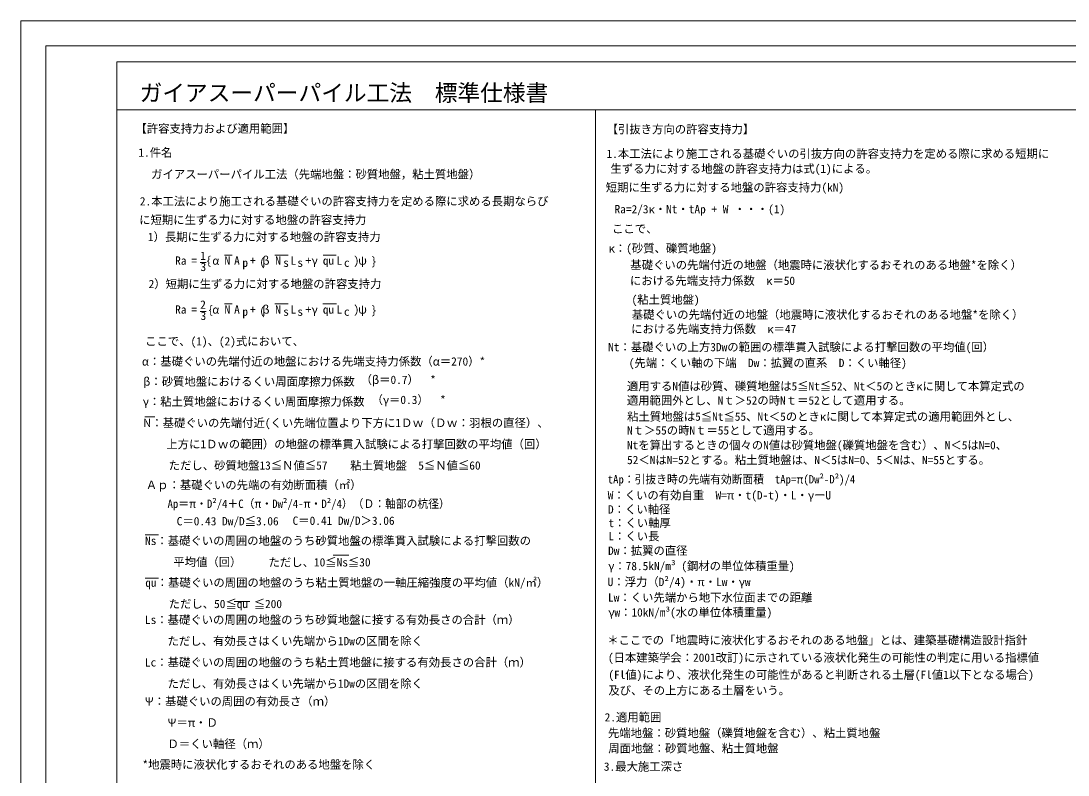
# Model space of a CAD drawing. Units: millimetres, scale not verified. Extents: x -5940 to 5926, y -4200 to 4200.
# Drawn here: x -5940 to -37, y -52 to 4200 of the extents above; entities that cross this region are included whole.
import ezdxf
from ezdxf.enums import TextEntityAlignment as Align

# ---------------------------------------------------------------- set-up
doc = ezdxf.new("R2010")
doc.units = ezdxf.units.MM
doc.header["$LTSCALE"] = 20
for name, color, linetype, lineweight in [('0-8_TEXT', 7, 'Continuous', 18), ('0-9_WAKU', 7, 'Continuous', 18), ('1-0', 7, 'Continuous', 18), ('F-0', 7, 'Continuous', 18), ('F-2', 7, 'Continuous', 18)]:
    doc.layers.add(name, color=color, linetype=linetype, lineweight=lineweight)
doc.styles.add('ＭＳ ゴシック', font='')
doc.styles.get('ＭＳ ゴシック').set_extended_font_data('MS Gothic')

msp = doc.modelspace()

# ---------------------------------------------------------------- linework, layer by layer
at = {"layer": '0-8_TEXT'}
for p, q in [((-4928.98, 2837.98), (-4894.86, 2837.98)), ((-4792.56, 2880.16), (-4749.43, 2880.16)), ((-4508.15, 2880.16), (-4433.83, 2880.16)), ((-4236.53, 2880.16), (-4162.22, 2880.16)), ((-4792.56, 2604.24), (-4749.43, 2604.24)), ((-4508.15, 2604.24), (-4432.86, 2604.24)), ((-4237.14, 2604.24), (-4161.86, 2604.24)), ((-4928.98, 2562.05), (-4894.86, 2562.05)), ((-5241.48, 1967.12), (-5185.23, 1967.12)), ((-5240.24, 1303.52), (-5165.21, 1303.52)), ((-4179.02, 1187.36), (-4091.83, 1187.36)), ((-5240.24, 1058.81), (-5165.21, 1058.81)), ((-4737.46, 926.1), (-4650.27, 926.1))]:
    msp.add_line(p, q, dxfattribs=at)
at = {"layer": '0-9_WAKU'}
for p, q in [((-5400, 3969.34), (-5400, -3800.66)), ((-2700, 3699.34), (-2700, -3800.66))]:
    msp.add_line(p, q, dxfattribs=at)
at = {"layer": '1-0'}
for p, q in [((5400, 3969.34), (-5400, 3969.34)), ((5400, 3699.34), (-5400, 3699.34))]:
    msp.add_line(p, q, dxfattribs=at)
at = {"layer": 'F-0'}
msp.add_line((-5800.01, 4060.01), (-5800.01, -4060.01), dxfattribs=at)
msp.add_lwpolyline([(-5940, -4200), (5925.88, -4200), (5925.88, 4200), (-5940, 4200)], close=True, dxfattribs=at)
at = {"layer": 'F-2'}
msp.add_lwpolyline([(-5800.01, -4060.01), (5785.85, -4060.01), (5785.85, 4060.01), (-5800.01, 4060.01)], dxfattribs=at)

# ---------------------------------------------------------------- texts
at = {"layer": '0-8_TEXT', "style": 'ＭＳ ゴシック'}
for s, height, p in [('ガイアスーパーパイル工法\u3000標準仕様書', 93.84, (-5271.21, 3719.55)), ('【許容支持力および適用範囲】', 46.92, (-5294.42, 3555.67)), ('【引抜き方向の許容支持力】', 46.92, (-2637.83, 3552.1)), ('1.件名', 46.92, (-5277.88, 3420.45)), ('1.本工法により施工される基礎ぐいの引抜方向の許容支持力を定める際に求める短期に', 46.92, (-2638.64, 3413.63)), ('\u3000ガイアスーパーパイル工法（先端地盤：砂質地盤，粘土質地盤）', 46.92, (-5270.21, 3297.67)), ('生ずる力に対する地盤の許容支持力は式(1)による。', 46.92, (-2616.94, 3328.99)), ('短期に生ずる力に対する地盤の許容支持力(kN)', 46.92, (-2642.92, 3223.84)), ('2.本工法により施工される基礎ぐいの許容支持力を定める際に求める長期ならび', 46.92, (-5269.72, 3145.79)), ('に短期に生ずる力に対する地盤の許容支持力', 46.92, (-5273.13, 3040.79)), ('1）長期に生ずる力に対する地盤の許容支持力', 46.92, (-5224.2, 2944.62)), ('1', 46.92, (-4929.06, 2838.21)), ('κ：(砂質、礫質地盤)', 46.92, (-2627.18, 2880.37)), ('Ra', 46.92, (-5070.7, 2811.44)), ('=', 46.92, (-4979.6, 2811.44)), ('3', 46.92, (-4927.36, 2775.75)), ('{', 46.92, (-4896.84, 2811.64)), ('α', 46.92, (-4861.22, 2811.44)), ('N', 46.92, (-4792.06, 2811.44)), ('A', 46.92, (-4738.14, 2811.44)), ('p', 46.92, (-4691.62, 2799.54)), ('+', 46.92, (-4648.42, 2811.44)), ('(', 46.92, (-4595.26, 2803.76)), ('β', 46.92, (-4578.91, 2811.44)), ('N', 46.92, (-4506.37, 2811.44)), ('s', 46.92, (-4461.48, 2799.54)), ('L', 46.92, (-4420.96, 2811.44)), ('s', 46.92, (-4381.83, 2799.54)), ('+', 46.92, (-4335.96, 2811.44)), ('γ', 46.92, (-4301.35, 2811.44)), ('qu', 46.92, (-4237.91, 2811.44)), ('L', 46.92, (-4161.42, 2811.44)), ('c', 46.92, (-4118.86, 2799.54)), (')', 46.92, (-4064.91, 2811.44)), ('ψ', 46.92, (-4038.52, 2811.82)), ('}', 46.92, (-3966.29, 2807.69)), ('2）短期に生ずる力に対する地盤の許容支持力', 46.92, (-5220.22, 2679.62)), ('2', 46.92, (-4929.37, 2563.07)), ('{', 46.92, (-4886.01, 2534.34)), ('β', 46.92, (-4578.91, 2535.51)), (')', 46.92, (-4064.91, 2535.51)), ('Ra', 46.92, (-5070.7, 2535.51)), ('=', 46.92, (-4979.6, 2535.51)), ('3', 46.92, (-4927.36, 2499.83)), ('α', 46.92, (-4861.22, 2535.51)), ('N', 46.92, (-4792.06, 2535.51)), ('A', 46.92, (-4738.14, 2535.51)), ('p', 46.92, (-4691.62, 2523.62)), ('+', 46.92, (-4648.42, 2535.51)), ('(', 46.92, (-4595.26, 2527.84)), ('N', 46.92, (-4506.37, 2535.51)), ('s', 46.92, (-4461.48, 2523.62)), ('L', 46.92, (-4420.96, 2535.51)), ('s', 46.92, (-4381.83, 2523.62)), ('+', 46.92, (-4335.96, 2535.51)), ('γ', 46.92, (-4301.35, 2535.51)), ('qu', 46.92, (-4237.91, 2535.51)), ('L', 46.92, (-4161.42, 2535.51)), ('c', 46.92, (-4118.86, 2523.62)), ('ψ', 46.92, (-4038.52, 2535.9)), ('}', 46.92, (-3966.29, 2531.76)), ('ここで、(1)、(2)式において、', 46.92, (-5239.74, 2356.19)), ('Nt：基礎ぐいの上方3Dwの範囲の標準貫入試験による打撃回数の平均値(回）', 46.92, (-2629.67, 2323.71)), ('α：基礎ぐいの先端付近の地盤における先端支持力係数（α＝270）*', 46.92, (-5258.16, 2242.73)), ('β：砂質地盤におけるくい周面摩擦力係数\u3000', 46.92, (-5250.79, 2129.4)), ('（β＝0.7）\u3000*', 46.92, (-4024.79, 2139.4)), ('γ：粘土質地盤におけるくい周面摩擦力係数', 46.92, (-5253.3, 2016.19)), ('（γ＝0.3）\u3000*', 46.92, (-3963.3, 2026.19)), ('Ν：基礎ぐいの先端付近(くい先端位置より下方に1Ｄｗ（Ｄｗ：羽根の直径）、', 46.92, (-5251.31, 1896.19)), ('\u3000\u3000上方に1Ｄｗの範囲）の地盤の標準貫入試験による打撃回数の平均値（回）', 46.92, (-5248.19, 1776.19)), ('\u3000\u3000ただし、砂質地盤13≦Ｎ値≦57\u3000\u3000粘土質地盤  5≦Ｎ値≦60 ', 46.92, (-5235.12, 1656.19)), ('Ａｐ：基礎ぐいの先端の有効断面積（㎡）', 46.92, (-5235.97, 1546.19)), ('C＝0.43 Dw/D≦3.06', 46.92, (-5061.75, 1341.93)), ('C＝0.41 Dw/D＞3.06', 46.92, (-4408.56, 1344.73)), ('Ns：基礎ぐいの周囲の地盤のうち砂質地盤の標準貫入試験による打撃回数の', 46.92, (-5240.23, 1231.72)), ('     平均値（回）', 46.92, (-5240.52, 1111.72)), ('\u3000\u3000ただし、10≦Ns≦30 ', 46.92, (-4672.08, 1110.45)), ('qu：基礎ぐいの周囲の地盤のうち粘土質地盤の一軸圧縮強度の平均値（kN/㎡）', 46.92, (-5238.81, 995.62)), ('\u3000\u3000ただし、50≦qu ≦200 ', 46.92, (-5235.12, 875.62)), ('Ls：基礎ぐいの周囲の地盤のうち砂質地盤に接する有効長さの合計（ｍ）', 46.92, (-5240.8, 786.17)), ('\u3000\u3000ただし、有効長さはくい先端から1Dwの区間を除く ', 46.92, (-5241.31, 666.17)), ('Lc：基礎ぐいの周囲の地盤のうち粘土質地盤に接する有効長さの合計（ｍ）', 46.92, (-5240.8, 546.17)), ('\u3000\u3000ただし、有効長さはくい先端から1Dwの区間を除く ', 46.92, (-5241.31, 426.17)), ('Ψ：基礎ぐいの周囲の有効長さ（ｍ）', 46.92, (-5241.31, 326.28)), ('\u3000\u3000Ψ＝π・Ｄ', 46.92, (-5241.31, 206.28)), ('    Ｄ＝くい軸径（ｍ）', 46.92, (-5241.31, 86.28))]:
    msp.add_text(s, height=height, dxfattribs=at).set_placement(p, align=Align.BOTTOM_LEFT)
at = {"layer": '0-8_TEXT', "style": 'ＭＳ ゴシック', "width": 0.95}
msp.add_text('\u3000\u3000Ap＝π・D²/4＋C（π・Dw²/4-π・D²/4）（Ｄ：軸部の杭径）', height=46.92, dxfattribs=at).set_placement((-5235.12, 1440.23), align=Align.BOTTOM_LEFT)
at = {"layer": '1-0', "style": 'ＭＳ ゴシック'}
for s, p in [('Ra=2/3κ・Nt・tAp + W ・・・(1)', (-2593.36, 3101.09)), ('ここで、', (-2607.51, 2990.6)), ('基礎ぐいの先端付近の地盤（地震時に液状化するおそれのある地盤*を除く）', (-2504.65, 2786.44)), ('における先端支持力係数\u3000κ＝50', (-2506.75, 2697.72)), ('(粘土質地盤)', (-2497.56, 2590.85)), ('基礎ぐいの先端付近の地盤（地震時に液状化するおそれのある地盤*を除く）', (-2496.28, 2506.35)), ('における先端支持力係数\u3000κ＝47', (-2500.12, 2425.7)), ('(先端：くい軸の下端\u3000Dw：拡翼の直系\u3000D：くい軸径)', (-2513.26, 2234.24)), ('適用するN値は砂質、礫質地盤は5≦Nt≦52、Nt＜5のときκに関して本算定式の', (-2523.58, 2102.93)), ('適用範囲外とし、Nｔ＞52の時Nｔ＝52として適用する。', (-2524.2, 2022.65)), ('粘土質地盤は5≦Nt≦55、Nt＜5のときκに関して本算定式の適用範囲外とし、', (-2522.95, 1931.7)), ('Nｔ＞55の時Nｔ＝55として適用する。', (-2522.95, 1853.92)), ('Ntを算出するときの個々のN値は砂質地盤(礫質地盤を含む）、N＜5はN=0、', (-2523.58, 1770.5)), ('52＜NはN=52とする。粘土質地盤は、N＜5はN=0、5＜Nは、N=55とする。', (-2522.95, 1687.08)), ('W：くいの有効自重\u3000W=π・t(D-t)・L・γーU', (-2632.07, 1488.13)), ('D：くい軸径', (-2630.33, 1408.56)), ('t：くい軸厚', (-2628.24, 1332.15)), ('L：くい長', (-2628.24, 1257.31)), ('Dw：拡翼の直径', (-2629.85, 1175.79)), ('γ：78.5kN/m³ (鋼材の単位体積重量)', (-2629.29, 1089.42)), ('U：浮力（D²/4)・π・Lw・γw', (-2632.66, 999.69)), ('Lw：くい先端から地下水位面までの距離', (-2630.23, 911.74)), ('γw：10kN/m³(水の単位体積重量)', (-2628.5, 827.89)), ('＊ここでの「地震時に液状化するおそれのある地盤」とは、建築基礎構造設計指針', (-2634.51, 671.04)), ('(日本建築学会：2001改訂)に示されている液状化発生の可能性の判定に用いる指標値', (-2630.82, 572.76)), ('(Fl値)により、液状化発生の可能性があると判断される土層(Fl値1以下となる場合)', (-2628.44, 476.19)), ('及び、その上方にある土層をいう。', (-2628.44, 387.53)), ('2.適用範囲', (-2649.33, 236.37)), ('先端地盤：砂質地盤（礫質地盤を含む）、粘土質地盤', (-2630.58, 147.56)), ('周面地盤：砂質地盤、粘土質地盤', (-2628.9, 61.22)), ('*地震時に液状化するおそれのある地盤を除く', (-5254.84, -30.18)), ('3.最大施工深さ', (-2653.74, -41.54))]:
    msp.add_text(s, height=46.92, dxfattribs=at).set_placement(p, align=Align.BOTTOM_LEFT)
at = {"layer": '1-0', "style": 'ＭＳ ゴシック', "width": 0.95}
msp.add_text('tAp：引抜き時の先端有効断面積\u3000tAp=π(Dw²-D²)/4', height=46.92, dxfattribs=at).set_placement((-2632.15, 1578.17), align=Align.BOTTOM_LEFT)

doc.saveas('drawing.dxf')
